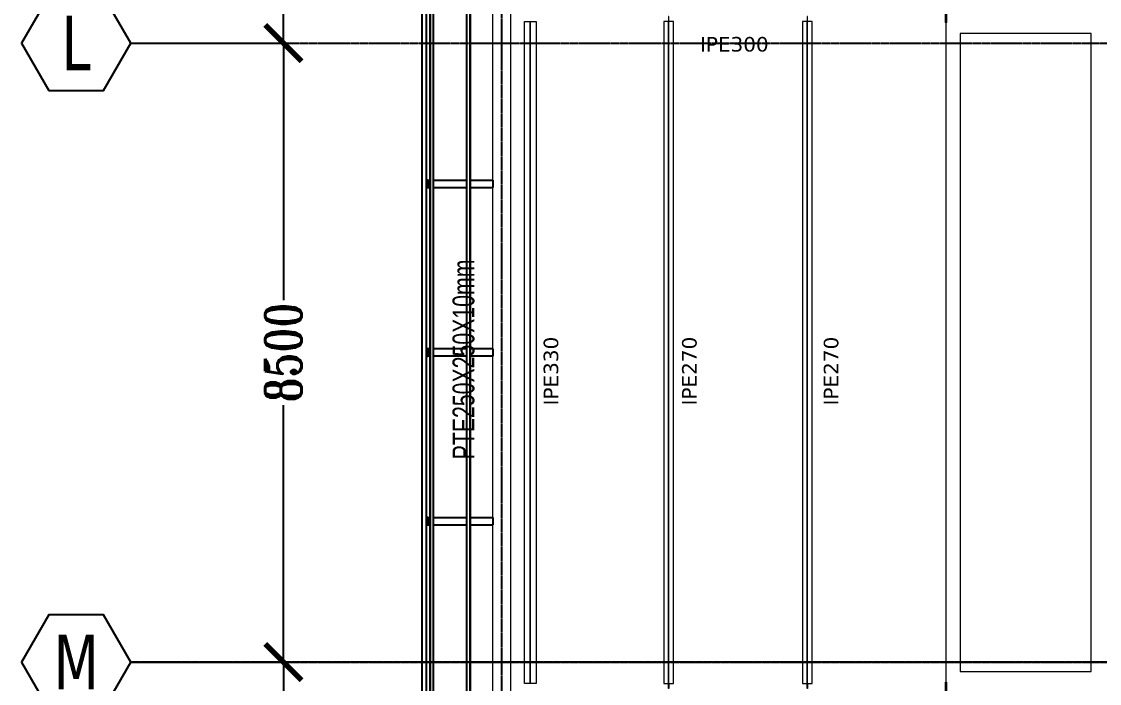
# Model space of a CAD drawing. Header units: millimetres. Extents: x -6598 to 74598, y -11659 to 33736.
# Drawn here: x -6598 to 8212, y 8208 to 17295 of the extents above; entities that cross this region are included whole.
import ezdxf
from ezdxf.enums import TextEntityAlignment as Align

# ---------------------------------------------------------------- set-up
doc = ezdxf.new("R2010")
doc.units = ezdxf.units.MM
doc.header["$LTSCALE"] = 0.95
doc.linetypes.add('DXK_LINE_DOT3', pattern=[5.9187, 2.979, -0.9799, 0.9799, -0.9799])
for name, color, linetype, lineweight in [('0-1', 7, 'Continuous', 5), ('E_B_PLACA-1', 10, 'Continuous', 25), ('E_B_PLACA-2', 254, 'Continuous', 25), ('E_TEXTO', 3, 'Continuous', 9), ('E_VIGAS', 5, 'Continuous', 9), ('E_VIGAS-1', 5, 'Continuous', 25), ('E_VIGAS-2', 10, 'Continuous', 25), ('HCB-VIGAS', 4, 'Continuous', 15), ('HCB_ALMA', 255, 'Continuous', 5)]:
    doc.layers.add(name, color=color, linetype=linetype, lineweight=lineweight)
for name, color, linetype in [('COTAS', 8, 'Continuous'), ('HCB-EJES', 1, 'Continuous'), ('HCB-PLATINAS', 5, 'Continuous'), ('HCB-ROTULOS', 2, 'Continuous')]:
    doc.layers.add(name, color=color, linetype=linetype)
doc.styles.add('Arial Narrow', font='', dxfattribs={"width": 0.85, "height": 0.3})
doc.styles.add('ROMANT', font='romant.shx', dxfattribs={"width": 0.8})
doc.styles.add('VERDANA', font='verdana.ttf')
doc.styles.get('Arial Narrow').set_extended_font_data('Arial Narrow')
doc.dimstyles.new('1.125', dxfattribs={"dimscale": 0, "dimtxt": 500, "dimasz": 500, "dimexe": 4, "dimexo": 4, "dimgap": 15, "dimtad": 0, "dimdec": 0, "dimzin": 4, "dimdsep": 46, "dimtxsty": 'ROMANT', "dimblk": 'ARCHTICK', "dimcen": -10, "dimclrd": 256, "dimclrt": 3, "dimadec": 0, "dimazin": 0, "dimtfac": 1, "dimtdec": 0, "dimtix": 1, "dimtmove": 0, "dimatfit": 0, "dimldrblk": 'OBLIQUE', "dimfxl": 0.05, "dimtolj": 1, "dimtzin": 0, "dimarcsym": 0})

# ---------------------------------------------------------------- blocks, each defined once
blk = doc.blocks.new('EST_SFM_VIGA-METALICA-SECCION-C - EST_SFM_VIGA-METALICA-UPN160-1602621-_58_00m_N_E_-NIVEL-15 DOC')
at = {"layer": 'E_VIGAS-1'}
for p, q in [((14.466, 0.047), (-14.455, 0.047)), ((-14.46, -0.018), (14.471, -0.018))]:
    blk.add_line(p, q, dxfattribs=at)
blk = doc.blocks.new('EST_SFM_VIGA-METALICA-SECCION-C - EST_SFM_VIGA-METALICA-UPN100-1529610-_58_00m_N_E_-NIVEL-15 DOC')
at = {"layer": 'E_VIGAS-2'}
for p, q in [((14.393, 0.032), (-14.441, 0.032)), ((-14.442, -0.018), (14.393, -0.018))]:
    blk.add_line(p, q, dxfattribs=at)
blk = doc.blocks.new('EST_SFM_VIGA-METALICA-SECCION-C - EST_SFM_VIGA-METALICA-UPN100-1529678-_58_00m_N_E_-NIVEL-15 DOC')
at = {"layer": 'E_VIGAS-2'}
for p, q in [((13.374, 0.018), (-13.422, 0.018)), ((-13.504, -0.032), (13.456, -0.032))]:
    blk.add_line(p, q, dxfattribs=at)
blk = doc.blocks.new('DCTIB_CNI_EST_MOD-1A-FAC_0001_rvt-1-_58_00m_N_E_-NIVEL-15 DOC')
at = {"layer": 'E_B_PLACA-1'}
for p, q in [((-75.147, 138.995), (-75.147, 167.83)), ((-74.597, 166.81), (-74.597, 140.014))]:
    blk.add_line(p, q, dxfattribs=at)
at = {"layer": 'E_B_PLACA-2'}
for p, q in [((-75.147, 167.83), (-75.147, 138.995)), ((-74.597, 140.014), (-74.597, 166.81))]:
    blk.add_line(p, q, dxfattribs=at)
at = {"layer": 'E_VIGAS-1'}
for p, q in [((-75.177, 155.778), (-75.195, 155.778)), ((-75.195, 155.731), (-75.181, 155.731)), ((-75.181, 155.725), (-75.195, 155.725)), ((-75.195, 155.678), (-75.177, 155.678)), ((-75.181, 155.731), (-75.176, 155.731)), ((-75.181, 155.731), (-75.176, 155.731)), ((-75.177, 155.731), (-75.181, 155.731)), ((-75.176, 155.725), (-75.181, 155.725)), ((-75.181, 155.725), (-75.177, 155.725)), ((-75.176, 155.725), (-75.181, 155.725)), ((-75.177, 155.741), (-75.177, 155.778)), ((-75.177, 155.778), (-75.175, 155.778)), ((-75.177, 155.678), (-75.177, 155.716)), ((-75.175, 155.678), (-75.177, 155.678)), ((-75.175, 155.678), (-75.175, 155.778)), ((-75.175, 155.778), (-75.147, 155.778)), ((-75.175, 155.778), (-75.175, 155.678)), ((-75.175, 155.678), (-75.147, 155.678)), ((-75.097, 155.778), (-74.647, 155.778)), ((-75.097, 155.678), (-74.647, 155.678)), ((-74.597, 155.778), (-74.286, 155.778)), ((-74.597, 155.678), (-74.286, 155.678)), ((-74.286, 155.778), (-74.286, 155.678)), ((-75.177, 153.464), (-75.195, 153.464)), ((-75.177, 153.464), (-75.175, 153.464)), ((-75.177, 153.426), (-75.177, 153.464)), ((-75.175, 153.364), (-75.175, 153.464)), ((-75.175, 153.464), (-75.175, 153.364)), ((-75.147, 153.464), (-75.175, 153.464)), ((-74.647, 153.464), (-75.097, 153.464)), ((-74.287, 153.464), (-74.597, 153.464)), ((-74.287, 153.464), (-74.287, 153.364)), ((-75.195, 153.417), (-75.181, 153.417)), ((-75.181, 153.411), (-75.195, 153.411)), ((-75.195, 153.364), (-75.177, 153.364)), ((-75.181, 153.417), (-75.176, 153.417)), ((-75.181, 153.417), (-75.176, 153.417)), ((-75.177, 153.417), (-75.181, 153.417)), ((-75.176, 153.411), (-75.181, 153.411)), ((-75.181, 153.411), (-75.177, 153.411)), ((-75.176, 153.411), (-75.181, 153.411)), ((-75.177, 153.364), (-75.177, 153.401)), ((-75.175, 153.364), (-75.177, 153.364)), ((-75.147, 153.364), (-75.175, 153.364)), ((-74.647, 153.364), (-75.097, 153.364)), ((-74.287, 153.364), (-74.597, 153.364)), ((-75.177, 151.149), (-75.195, 151.149)), ((-75.195, 151.102), (-75.181, 151.102)), ((-75.181, 151.097), (-75.195, 151.097)), ((-75.181, 151.102), (-75.176, 151.102)), ((-75.181, 151.102), (-75.176, 151.102)), ((-75.177, 151.102), (-75.181, 151.102)), ((-75.176, 151.097), (-75.181, 151.097)), ((-75.181, 151.097), (-75.177, 151.097)), ((-75.176, 151.097), (-75.181, 151.097)), ((-75.177, 151.112), (-75.177, 151.149)), ((-75.177, 151.149), (-75.175, 151.149)), ((-75.177, 151.049), (-75.177, 151.087)), ((-75.175, 151.049), (-75.175, 151.149)), ((-75.175, 151.149), (-75.147, 151.149)), ((-75.175, 151.149), (-75.175, 151.049)), ((-75.097, 151.149), (-74.647, 151.149)), ((-74.597, 151.149), (-74.287, 151.149)), ((-74.287, 151.149), (-74.287, 151.049)), ((-75.195, 151.049), (-75.177, 151.049)), ((-75.175, 151.049), (-75.177, 151.049)), ((-75.175, 151.049), (-75.147, 151.049)), ((-75.097, 151.049), (-74.647, 151.049)), ((-74.597, 151.049), (-74.287, 151.049))]:
    blk.add_line(p, q, dxfattribs=at)
for points, knots in [([(-75.181, 155.731), (-75.181, 155.731), (-75.18, 155.731), (-75.179, 155.732), (-75.178, 155.733), (-75.177, 155.734), (-75.177, 155.735), (-75.177, 155.736), (-75.177, 155.738), (-75.177, 155.739), (-75.177, 155.74)], [0, 0, 0, 0, 0.1428571, 0.2857143, 0.4285714, 0.5714286, 0.6785714, 0.7321429, 0.7857143, 0.9300752, 0.9300752, 0.9300752, 0.9300752]), ([(-75.177, 155.716), (-75.177, 155.716), (-75.177, 155.718), (-75.177, 155.72), (-75.177, 155.722), (-75.178, 155.724), (-75.179, 155.725), (-75.181, 155.725), (-75.181, 155.725)], [0, 0, 0, 0, 0.142857, 0.285714, 0.428571, 0.571429, 0.785714, 1, 1, 1, 1]), ([(-75.181, 153.417), (-75.181, 153.417), (-75.18, 153.417), (-75.179, 153.417), (-75.178, 153.418), (-75.177, 153.42), (-75.177, 153.421), (-75.177, 153.422), (-75.177, 153.424), (-75.177, 153.425), (-75.177, 153.426)], [0, 0, 0, 0, 0.142857, 0.285714, 0.428571, 0.571429, 0.678571, 0.732143, 0.785714, 1, 1, 1, 1]), ([(-75.177, 153.401), (-75.177, 153.402), (-75.177, 153.403), (-75.177, 153.406), (-75.177, 153.408), (-75.178, 153.409), (-75.179, 153.411), (-75.181, 153.411), (-75.181, 153.411)], [0, 0, 0, 0, 0.142857, 0.285714, 0.428571, 0.571429, 0.785714, 1, 1, 1, 1]), ([(-75.181, 151.102), (-75.181, 151.102), (-75.18, 151.102), (-75.179, 151.103), (-75.178, 151.104), (-75.177, 151.105), (-75.177, 151.107), (-75.177, 151.108), (-75.177, 151.109), (-75.177, 151.111), (-75.177, 151.112)], [0, 0, 0, 0, 0.142857, 0.285714, 0.428571, 0.571429, 0.678571, 0.732143, 0.785714, 1, 1, 1, 1]), ([(-75.177, 151.087), (-75.177, 151.088), (-75.177, 151.089), (-75.177, 151.091), (-75.177, 151.093), (-75.178, 151.095), (-75.179, 151.096), (-75.181, 151.097), (-75.181, 151.097)], [0, 0, 0, 0, 0.142857, 0.285714, 0.428571, 0.571429, 0.785714, 1, 1, 1, 1])]:
    blk.add_open_spline(points, degree=3, knots=knots, dxfattribs=at)
for name, p, rotation in [('EST_SFM_VIGA-METALICA-SECCION-C - EST_SFM_VIGA-METALICA-UPN160-1602621-_58_00m_N_E_-NIVEL-15 DOC', (-75.242, 153.418), 270), ('EST_SFM_VIGA-METALICA-SECCION-C - EST_SFM_VIGA-METALICA-UPN100-1529610-_58_00m_N_E_-NIVEL-15 DOC', (-75.13, 153.388), 269.9999999999999), ('EST_SFM_VIGA-METALICA-SECCION-C - EST_SFM_VIGA-METALICA-UPN100-1529678-_58_00m_N_E_-NIVEL-15 DOC', (-74.615, 153.388), 270.0000000000001)]:
    blk.add_blockref(name, p, dxfattribs=dict(at, rotation=rotation))
blk = doc.blocks.new('_ArchTick')
at = {"color": 0, "linetype": 'ByBlock', "const_width": 0.15}
blk.add_lwpolyline([(-0.5, -0.5), (0.5, 0.5)], dxfattribs=at)
blk = doc.blocks.new('*D62')
at = {"layer": 'COTAS', "color": 0, "lineweight": -2, "transparency": 16777216}
for p, q in [((-5094, 25500), (-2996, 25500)), ((-5094, 17000), (-2996, 17000))]:
    blk.add_line(p, q, dxfattribs=at)
at = {"layer": 'COTAS', "lineweight": -2, "transparency": 16777216}
for p, q in [((-3000, 25500), (-3000, 21970)), ((-3000, 17000), (-3000, 20530))]:
    blk.add_line(p, q, dxfattribs=at)
at = {"layer": 'Defpoints', "color": 0, "transparency": 16777216}
for p in [(-5098, 25500), (-3000, 25500), (-5098, 17000)]:
    blk.add_point(p, dxfattribs=at)
at = {"layer": 'COTAS', "lineweight": -2, "transparency": 16777216, "xscale": 500, "yscale": 500, "zscale": 500}
for p, rotation in [((-3000, 25500), 90), ((-3000, 17000), 270)]:
    blk.add_blockref('_ArchTick', p, dxfattribs=dict(at, rotation=rotation))
at = {"layer": 'COTAS', "color": 3, "transparency": 16777216, "insert": (-3000, 21250), "char_height": 500, "attachment_point": 5, "rotation": 90, "style": 'ROMANT'}
blk.add_mtext('\\A1;8500', dxfattribs=at)
blk = doc.blocks.new('_Oblique')
at = {"color": 0, "linetype": 'ByBlock', "lineweight": -2}
blk.add_line((-0.5, -0.5), (0.5, 0.5), dxfattribs=at)
blk = doc.blocks.new('*D63')
at = {"layer": 'COTAS', "color": 0, "lineweight": -2, "transparency": 16777216}
for p, q in [((-5094, 17000), (-2996, 17000)), ((-5094, 8500), (-2996, 8500))]:
    blk.add_line(p, q, dxfattribs=at)
at = {"layer": 'COTAS', "lineweight": -2, "transparency": 16777216}
for p, q in [((-3000, 17000), (-3000, 13470)), ((-3000, 8500), (-3000, 12030))]:
    blk.add_line(p, q, dxfattribs=at)
at = {"layer": 'Defpoints', "color": 0, "transparency": 16777216}
for p in [(-5098, 17000), (-5098, 8500), (-3000, 8500)]:
    blk.add_point(p, dxfattribs=at)
at = {"layer": 'COTAS', "lineweight": -2, "transparency": 16777216, "xscale": 500, "yscale": 500, "zscale": 500}
for p, rotation in [((-3000, 17000), 90), ((-3000, 8500), 270)]:
    blk.add_blockref('_ArchTick', p, dxfattribs=dict(at, rotation=rotation))
at = {"layer": 'COTAS', "color": 3, "transparency": 16777216, "insert": (-3000, 12750), "char_height": 500, "attachment_point": 5, "rotation": 90, "style": 'ROMANT'}
blk.add_mtext('\\A1;8500', dxfattribs=at)
blk = doc.blocks.new('*D64')
at = {"layer": 'COTAS', "color": 0, "lineweight": -2, "transparency": 16777216}
for p, q in [((-5094, 8500), (-2996, 8500)), ((-5094, 0), (-2996, 0))]:
    blk.add_line(p, q, dxfattribs=at)
at = {"layer": 'COTAS', "lineweight": -2, "transparency": 16777216}
for p, q in [((-3000, 8500), (-3000, 4970)), ((-3000, 0), (-3000, 3530))]:
    blk.add_line(p, q, dxfattribs=at)
at = {"layer": 'Defpoints', "color": 0, "transparency": 16777216}
for p in [(-5098, 8500), (-3000, 8500), (-5098, 0)]:
    blk.add_point(p, dxfattribs=at)
at = {"layer": 'COTAS', "lineweight": -2, "transparency": 16777216, "xscale": 500, "yscale": 500, "zscale": 500}
for p, rotation in [((-3000, 8500), 90), ((-3000, 0), 270)]:
    blk.add_blockref('_ArchTick', p, dxfattribs=dict(at, rotation=rotation))
at = {"layer": 'COTAS', "color": 3, "transparency": 16777216, "insert": (-3000, 4250), "char_height": 500, "attachment_point": 5, "rotation": 90, "style": 'ROMANT'}
blk.add_mtext('\\A1;8500', dxfattribs=at)

msp = doc.modelspace()

# ---------------------------------------------------------------- linework, layer by layer
at = {"layer": 'E_VIGAS', "color": 30, "true_color": 0xf26722}
for points in [[(6101, 26596), (6101, -1095.8), (61901.2, -1095.7), (61901.1, 26596)], [(6301, 17132.6), (6301, 8370.2), (8100.9, 8370.2), (8100.9, 17132.6)]]:
    msp.add_lwpolyline(points, close=True, dxfattribs=at)
at = {"layer": 'HCB-EJES', "linetype": 'DXK_LINE_DOT3'}
for p, q in [((0.1, -5780.2), (0.1, 31280.5)), ((-5098.2, 17000), (73098.4, 17000))]:
    msp.add_line(p, q, dxfattribs=at)
msp.add_lwpolyline([(73098.4, 8500), (-5098.2, 8500), (73098.4, 8500)], dxfattribs=at)
at = {"layer": 'HCB-PLATINAS', "color": 4}
for points in [[(6106, 17480.2), (6106, 17280.2), (6100, 17280.2), (6100, 17480.2)], [(6106, 8222.6), (6106, 8022.6), (6100, 8022.6), (6100, 8222.6)]]:
    msp.add_lwpolyline(points, close=True, dxfattribs=at)
at = {"layer": 'HCB-ROTULOS'}
for points in [[(-6223.2, 16350.5), (-5473.2, 16350.5), (-5098.2, 17000), (-5473.2, 17649.5), (-6223.2, 17649.5), (-6598.2, 17000)], [(-6223.2, 7850.5), (-5473.2, 7850.5), (-5098.2, 8500), (-5473.2, 9149.5), (-6223.2, 9149.5), (-6598.2, 8500)]]:
    msp.add_lwpolyline(points, close=True, dxfattribs=at)
at = {"layer": 'HCB-VIGAS'}
for points in [[(-125.1, 185.1), (125.9, 185.1), (126, 25315.1), (-125, 25315.1)], [(2289.5, 17295.2), (2295.7, 17295.2), (2295.7, 17366.6), (2289.5, 17366.6)], [(4194.6, 17295.2), (4200.8, 17295.2), (4200.8, 17366.6), (4194.6, 17366.6)], [(472.6, 8207.6), (312.6, 8207.6), (312.6, 17295.2), (472.6, 17295.2)], [(2225.1, 8207.6), (2360.1, 8207.6), (2360.1, 17295.2), (2225.1, 17295.2)], [(4130.2, 8207.6), (4265.2, 8207.6), (4265.2, 17295.2), (4130.2, 17295.2)], [(2289.5, 8207.6), (2295.7, 8207.6), (2295.7, 8136.2), (2289.5, 8136.2)], [(4194.6, 8207.6), (4200.8, 8207.6), (4200.8, 8136.2), (4194.6, 8136.2)]]:
    msp.add_lwpolyline(points, close=True, dxfattribs=at)
at = {"layer": 'HCB_ALMA'}
for p, q in [((388.9, 8207.6), (388.9, 17295.2)), ((396.4, 8207.6), (396.4, 17295.2)), ((2289.3, 8207.6), (2289.3, 17295.2)), ((2295.9, 8207.6), (2295.9, 17295.2)), ((4194.4, 8207.6), (4194.4, 17295.2)), ((4201, 8207.6), (4201, 17295.2))]:
    msp.add_line(p, q, dxfattribs=at)

# ---------------------------------------------------------------- block references
at = {"layer": '0-1', "xscale": 1000, "yscale": 1000, "zscale": 1000}
msp.add_blockref('DCTIB_CNI_EST_MOD-1A-FAC_0001_rvt-1-_58_00m_N_E_-NIVEL-15 DOC', (74162.1, -140662.4), dxfattribs=at)

# ---------------------------------------------------------------- texts
at = {"layer": 'E_TEXTO', "insert": (2723.7, 17083.6), "char_height": 200, "width": 2013.707, "attachment_point": 1, "style": 'VERDANA'}
msp.add_mtext('IPE300', dxfattribs=at)
at = {"layer": 'E_TEXTO', "attachment_point": 1, "rotation": 90}
for s, insert, char_height, width, style in [('PTE250X250X10mm', (-676.7, 11283.8), 300, 3434.429, 'Arial Narrow'), ('IPE330', (575.8, 12024.5), 200, 1206.139, 'VERDANA'), ('IPE270', (2477.5, 12024.5), 200, 1206.139, 'VERDANA'), ('IPE270', (4424.5, 12024.5), 200, 1206.139, 'VERDANA')]:
    msp.add_mtext(s, dxfattribs=dict(at, insert=insert, char_height=char_height, width=width, style=style))
at = {"layer": 'HCB-ROTULOS', "color": 4, "style": 'VERDANA', "width": 0.7}
for s, p in [('L', (-5848.2, 17000)), ('M', (-5848.2, 8500))]:
    msp.add_text(s, height=750, dxfattribs=at).set_placement(p, align=Align.MIDDLE_CENTER)

# ---------------------------------------------------------------- dimensions: what is measured, and where the dimension line sits
at = {"layer": 'COTAS'}
for base, p1, p2, angle, picture, middle in [((-2999.9, 25500), (-5098.2, 17000), (-5098.2, 25500), 270, '*D62', (-2999.9, 21250)), ((-2999.9, 8500), (-5098.2, 17000), (-5098.2, 8500), 90, '*D63', (-2999.9, 12750)), ((-2999.9, 8500), (-5098.2, 0), (-5098.2, 8500), 270, '*D64', (-2999.9, 4250))]:
    dim = msp.add_linear_dim(base=base, p1=p1, p2=p2, angle=angle, dimstyle='1.125', override={"dimscale": 1}, dxfattribs=at)
    dim.commit()
    dim.dimension.update_dxf_attribs({"geometry": picture, "text_midpoint": middle})

doc.saveas('drawing.dxf')
